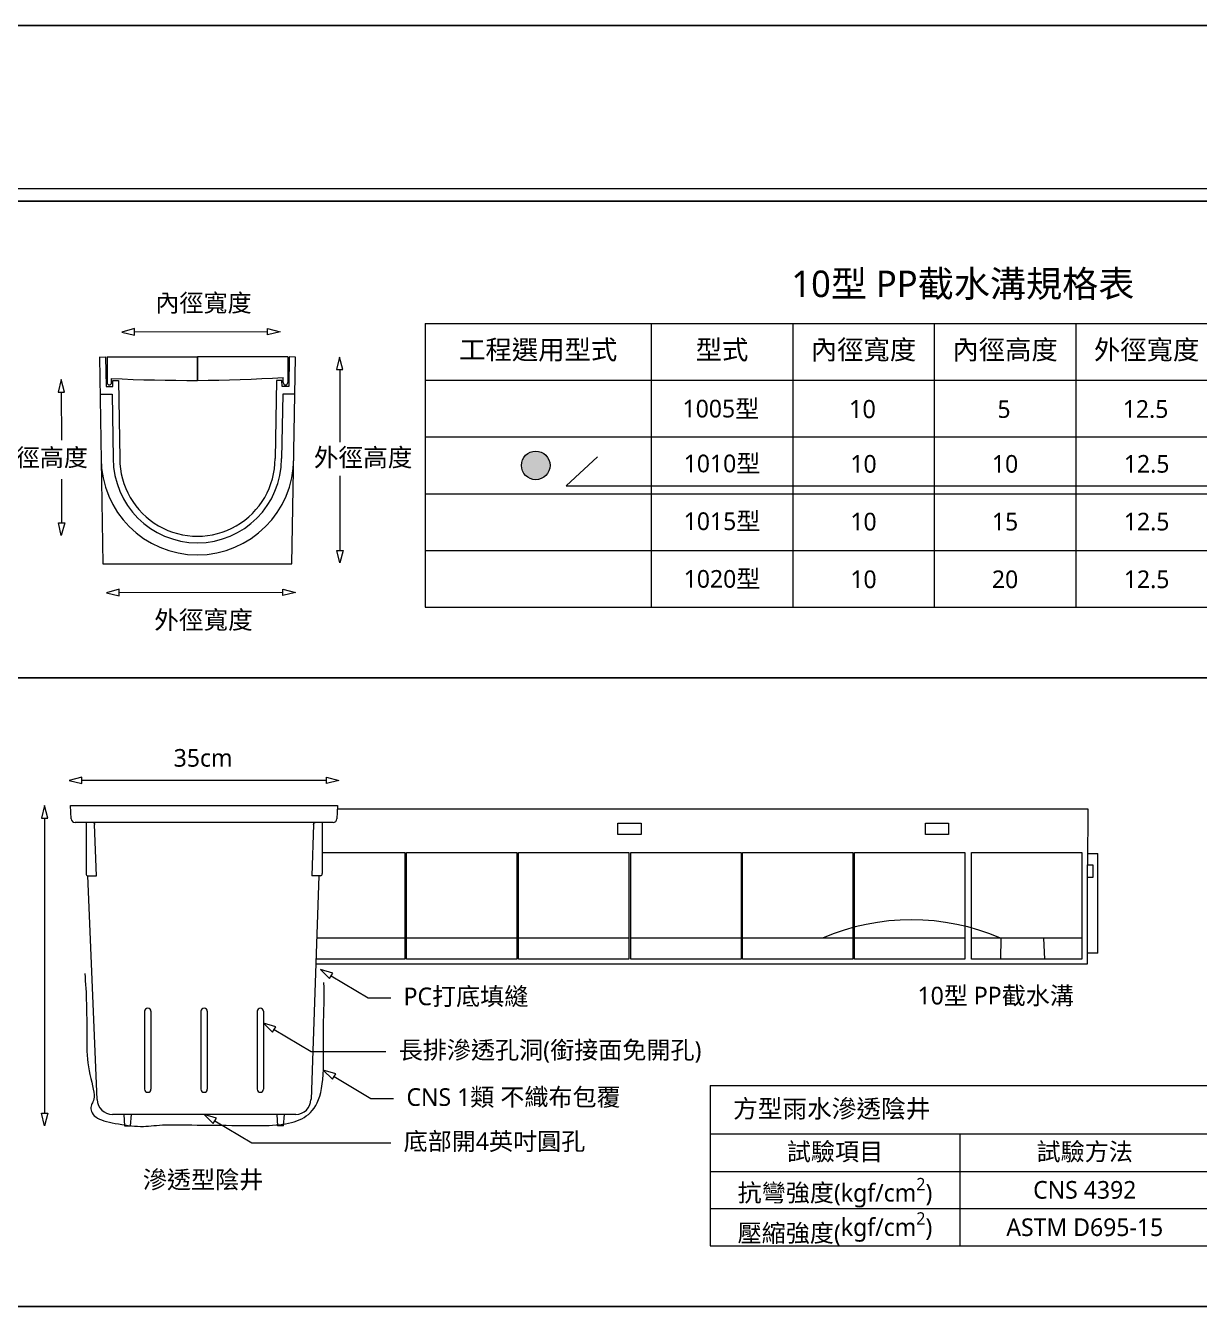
# Model space of a CAD drawing. Header units: millimetres. Extents: x 4267 to 8467, y 166 to 3136.
# Drawn here: x 6294 to 7624, y 1685 to 3136 of the extents above; entities that cross this region are included whole.
import ezdxf

# ---------------------------------------------------------------- set-up
doc = ezdxf.new("R2010")
doc.units = ezdxf.units.MM
doc.styles.add('微軟正黑體', font='Microsoft JhengHei.ttf')

msp = doc.modelspace()

# ---------------------------------------------------------------- hatches: boundary and pattern name
at = {"lineweight": 5}
h = msp.add_hatch(color=256, dxfattribs=at)
h.dxf.hatch_style = 1
h.paths.add_polyline_path([(6888.6, 2637.5, 1), (6856.2, 2637.5, 1)])

# ---------------------------------------------------------------- linework, layer by layer
for p, q in [((4266.8, 3135.5, 163.2), (8466.8, 3135.5, 163.2)), ((6058.1, 2396.8, 163.2), (8279.8, 2396.8, 163.2)), ((6058.1, 1685.2, 163.2), (8279.8, 1685.2, 163.2))]:
    msp.add_line(p, q)
at = {"color": 4, "lineweight": 5}
msp.add_line((8294, 2950.9, 163.2), (4439.6, 2950.9, 163.2), dxfattribs=at)
at = {"lineweight": 5}
for p, q in [((4453.8, 2936.7, 163.2), (8279.8, 2936.7, 163.2)), ((8279.8, 2936.7, 163.2), (4453.8, 2936.7, 163.2)), ((6417.8, 2788.8, -163.2), (6568.5, 2789, -163.2)), ((6747.2, 2798.3), (7965.5, 2798.3)), ((6747.2, 2798.3), (6747.2, 2477)), ((7003.3, 2798.3), (7003.3, 2477)), ((7163.7, 2798.3), (7163.7, 2477)), ((7324, 2798.3), (7324, 2477)), ((7484.4, 2798.3), (7484.4, 2477)), ((6377.9, 2760.2, -163.2), (6385, 2760.3, -163.2)), ((6378, 2760.2, -163.2), (6382, 2526.2, -163.2)), ((6385, 2760.3, -163.2), (6385.6, 2726.8, -163.2)), ((6386.7, 2760.3, -163.2), (6386.7, 2731.3, -163.2)), ((6386.7, 2760.3, -163.2), (6489.1, 2760.3, -163.2)), ((6591.5, 2760.3, -163.2), (6489.1, 2760.3, -163.2)), ((6591.5, 2760.3, -163.2), (6591.5, 2731.3, -163.2)), ((6593.2, 2760.3, -163.2), (6592.6, 2726.8, -163.2)), ((6600.2, 2760.2, -163.2), (6593.2, 2760.3, -163.2)), ((6596.1, 2526.2, -163.2), (6600.2, 2760.2, -163.2)), ((6650.3, 2746, -163.2), (6650.4, 2663.9, -163.2)), ((6385.6, 2726.8, -163.2), (6393.2, 2726.8, -163.2)), ((6391.9, 2731.3, -163.2), (6391.9, 2736, -163.2)), ((6393.2, 2726.8, -163.2), (6393.3, 2733.8, -163.2)), ((6393.3, 2733.8, -163.2), (6399.5, 2733.8, -163.2)), ((6399.5, 2733.8, -163.2), (6401.1, 2645.3, -163.2)), ((6578.6, 2733.8, -163.2), (6577.1, 2645.3, -163.2)), ((6584.8, 2733.8, -163.2), (6578.6, 2733.8, -163.2)), ((6585, 2726.8, -163.2), (6584.8, 2733.8, -163.2)), ((6592.6, 2726.8, -163.2), (6585, 2726.8, -163.2)), ((6586.3, 2731.3, -163.2), (6586.3, 2737.1, -163.2)), ((6747.2, 2734.1), (7965.5, 2734.1)), ((6334.9, 2720.5, -163.2), (6335, 2666.2, -163.2)), ((6378.7, 2718.1, -163.2), (6392.4, 2718.1, -163.2)), ((6392.4, 2718.1, -163.2), (6393.7, 2645.3, -163.2)), ((6585.7, 2718.1, -163.2), (6584.4, 2645.3, -163.2)), ((6599.5, 2718.1, -163.2), (6585.7, 2718.1, -163.2)), ((6747.2, 2669.8), (7965.5, 2669.8)), ((6650.4, 2625.8, -163.2), (6650.6, 2541.3, -163.2)), ((6335.1, 2622, -163.2), (6335.2, 2572.4, -163.2)), ((6747.2, 2605.5), (7965.5, 2605.5)), ((6747.2, 2541.3), (7965.5, 2541.3)), ((6382, 2526.2, -163.2), (6596.1, 2526.2, -163.2)), ((6400.3, 2493.6, -163.2), (6586, 2493.9, -163.2)), ((6747.2, 2477), (7965.5, 2477)), ((6358.1, 2280.9), (6635.2, 2280.9)), ((6647.7, 2248.7), (7497.8, 2248.7)), ((7497.8, 2248.7), (7497.6, 2185.2)), ((6315.9, 2238), (6315.9, 1903.8)), ((7497.8, 2197.9), (7509.5, 2197.9)), ((7509.3, 2085.1), (7509.5, 2197.9)), ((7503.6, 2185.2), (7503.6, 2170.7)), ((7497.5, 2072.9), (7497.7, 2170.7)), ((6724, 2130.8), (6724, 2078.3)), ((6726, 2078.3), (6726, 2130.8)), ((6851.2, 2130.8), (6851.2, 2078.3)), ((6852.9, 2078.3), (6852.9, 2130.8)), ((6978.1, 2130.8), (6978.1, 2078.3)), ((6980, 2078.3), (6980, 2130.8)), ((7105.2, 2130.8), (7105.2, 2078.3)), ((7106.6, 2078.3), (7106.6, 2130.8)), ((7231.8, 2130.8), (7231.8, 2078.3)), ((7233.7, 2078.3), (7233.7, 2130.8)), ((7358.8, 2130.8), (7358.8, 2078.3)), ((7366, 2078.3), (7366, 2130.8)), ((7491.2, 2130.8), (7491.2, 2078.3)), ((6724, 2102), (6624.2, 2102)), ((6851.2, 2102), (6726, 2102)), ((6978.1, 2102), (6852.9, 2102)), ((7105.2, 2102), (6980, 2102)), ((7231.8, 2102), (7106.6, 2102)), ((7358.8, 2102), (7233.7, 2102)), ((7491.2, 2102), (7366, 2102)), ((7399.5, 2102), (7399, 2078.3)), ((7447.6, 2102), (7448.8, 2078.3)), ((6724, 2078.3), (6623.3, 2078.3)), ((6851.2, 2078.3), (6726, 2078.3)), ((6978.1, 2078.3), (6852.9, 2078.3)), ((7105.2, 2078.3), (6980, 2078.3)), ((7231.8, 2078.3), (7106.6, 2078.3)), ((7358.8, 2078.3), (7233.7, 2078.3)), ((7491.2, 2078.3), (7366, 2078.3)), ((7509.3, 2085.1), (7497.5, 2085.2)), ((6623.1, 2072.9), (7497.5, 2072.9)), ((6640.6, 2059.4), (6640.6, 2059.4)), ((6640.6, 2059.4), (6682.4, 2034.5)), ((6682.4, 2034.5), (6708.1, 2034.5)), ((6429.3, 2019.3), (6429.3, 1931.2)), ((6436.5, 2019.3), (6436.5, 1931.2)), ((6493.1, 2019.3), (6493.1, 1931.2)), ((6500.2, 2019.3), (6500.2, 1931.2)), ((6556.8, 2019.3), (6556.8, 1931.2)), ((6564, 2019.3), (6564, 1931.2)), ((6576.2, 1998.7), (6576.2, 1998.7)), ((6576.2, 1998.7), (6618, 1973.8)), ((6618, 1973.8), (6702.5, 1973.8)), ((6643.9, 1945.4), (6685.7, 1920.5)), ((6640.6, 1940), (6640.6, 1940)), ((7070, 1935.2), (7918.9, 1935.2)), ((7070, 1935.2), (7070, 1753.6)), ((6685.7, 1920.5), (6711.4, 1920.5)), ((6508.9, 1895.3), (6508.9, 1895.3)), ((6508.9, 1895.3), (6550.7, 1870.4)), ((7070, 1880.4), (7918.9, 1880.4)), ((7353, 1880.4), (7353, 1753.6)), ((6550.7, 1870.4), (6708.1, 1870.4)), ((7070, 1838.1), (7918.9, 1838.1)), ((7070, 1795.9), (7918.9, 1795.9)), ((7070, 1753.6), (7918.9, 1753.6))]:
    msp.add_line(p, q, dxfattribs=at)
at = {"color": 240, "lineweight": 5, "true_color": 0xed1f24}
for p, q in [((6942.3, 2647.4, -163.2), (6906.9, 2614.4, -163.2)), ((6906.9, 2614.4, -163.2), (8184.9, 2614.4, -163.2))]:
    msp.add_line(p, q, dxfattribs=at)
at = {"color": 7, "linetype": 'Continuous', "lineweight": 5}
for p, q in [((6345.4, 2252.2), (6647.9, 2252.2)), ((6346.2, 2237.3), (6345.4, 2252.2)), ((6647.9, 2252.2), (6647.1, 2237.3)), ((6642.8, 2233.2), (6350.5, 2233.2)), ((6362.9, 2233.2), (6362.9, 2175.3)), ((6374.6, 2172.7), (6372.6, 2230.7)), ((6620.7, 2230.7), (6618.7, 2172.7)), ((6630.4, 2233.2), (6630.4, 2175.3)), ((6364.8, 2172.7), (6374.6, 2172.7)), ((6375.5, 1919.3), (6364.8, 2172.7)), ((6626.6, 2172.7), (6617.8, 1919.3)), ((6628.5, 2172.7), (6618.7, 2172.7)), ((6600.5, 1902.6), (6392.8, 1902.6)), ((6405.6, 1902.6), (6406.5, 1889.6)), ((6413.4, 1889.6), (6414.3, 1902.6)), ((6579, 1902.6), (6579.9, 1889.6)), ((6586.8, 1889.6), (6587.7, 1902.6)), ((6406.5, 1889.6), (6413.4, 1889.6)), ((6586.8, 1889.6), (6579.9, 1889.6))]:
    msp.add_line(p, q, dxfattribs=at)
at = {"lineweight": 5, "elevation": -163.2}
for points in [[(6403.6, 2788.5), (6417.8, 2785.1), (6417.8, 2792.4)], [(6582.7, 2788.8), (6568.5, 2785.4), (6568.5, 2792.7)], [(6489.1, 2760.3), (6489.2, 2760.3), (6489.2, 2733.8), (6489.1, 2733.8)], [(6650, 2760.2), (6646.7, 2746), (6653.9, 2746)], [(6334.7, 2734.7), (6331.3, 2720.5), (6338.6, 2720.5)], [(6334.9, 2558.2), (6331.6, 2572.4), (6338.8, 2572.4)], [(6650.3, 2527.1), (6646.9, 2541.3), (6654.2, 2541.3)], [(6386.1, 2493.3), (6400.3, 2490), (6400.3, 2497.2)], [(6600.2, 2493.6), (6586, 2490.2), (6586, 2497.5)]]:
    msp.add_lwpolyline(points, close=True, dxfattribs=at)
at = {"lineweight": 5}
for points in [[(6343.9, 2280.7), (6358.1, 2277.3), (6358.1, 2284.6)], [(6649.4, 2280.7), (6635.2, 2277.3), (6635.2, 2284.6)], [(6315.7, 2252.2), (6312.3, 2238), (6319.6, 2238)], [(6965.6, 2232.2), (6991.9, 2232.2), (6991.9, 2219.4), (6965.6, 2219.4)], [(7313.9, 2232.2), (7340.2, 2232.2), (7340.2, 2219.4), (7313.9, 2219.4)], [(6628.4, 2066.7), (6638.7, 2056.3), (6642.5, 2062.5)], [(6564, 2006), (6574.2, 1995.6), (6578.1, 2001.8)], [(6631.7, 1952.7), (6642, 1942.3), (6645.8, 1948.5)], [(6315.7, 1889.6), (6312.3, 1903.8), (6319.6, 1903.8)], [(6496.7, 1902.6), (6506.9, 1892.2), (6510.8, 1898.4)]]:
    msp.add_lwpolyline(points, close=True, dxfattribs=at)
for points in [[(6630.4, 2199), (6724, 2199), (6724, 2130.8)], [(6726, 2130.8), (6726, 2199), (6851.2, 2199), (6851.2, 2130.8)], [(6852.9, 2130.8), (6852.9, 2199), (6978.1, 2199), (6978.1, 2130.8)], [(6980, 2130.8), (6980, 2199), (7105.2, 2199), (7105.2, 2130.8)], [(7106.6, 2130.8), (7106.6, 2199), (7231.8, 2199), (7231.8, 2130.8)], [(7233.7, 2130.8), (7233.7, 2199), (7358.8, 2199), (7358.8, 2130.8)], [(7366, 2130.8), (7366, 2199), (7491.2, 2199), (7491.2, 2130.8)], [(7503.6, 2170.7), (7497.6, 2170.7), (7497.6, 2185.2), (7503.6, 2185.2)]]:
    msp.add_lwpolyline(points, dxfattribs=at)
msp.add_circle((6872.4, 2637.5), 16.2, dxfattribs=at)
for centre, radius, start, end in [((6389.3, 2731.3, -163.2), 2.59, 180, 0), ((6479.6, 4466.8, -163.2), 1733, 267.0983, 273.5293), ((6588.9, 2731.3, -163.2), 2.59, 180, 0), ((6489.1, 2645.3, -163.2), 109.1, 180, 0), ((6489.1, 2645.3, -163.2), 95.4, 180, 0), ((6489.1, 2645.3, -163.2), 88, 179.9894, 0), ((7298.2, 1869.5), 253.5, 66.5269, 113.4731), ((6432.9, 2019.3), 3.58, 0, 180), ((6496.7, 2019.3), 3.58, 0, 180), ((6560.4, 2019.3), 3.58, 0, 180), ((6432.9, 1931.2), 3.58, 180, 0), ((6496.7, 1931.2), 3.58, 180, 0), ((6560.4, 1931.2), 3.58, 180, 0)]:
    msp.add_arc(centre, radius, start, end, dxfattribs=at)
at = {"color": 7, "linetype": 'Continuous', "lineweight": 5}
for centre, radius, start, end in [((6350.5, 2237.5), 4.32, 183, 270), ((6642.8, 2237.5), 4.32, 270, 357), ((6365.2, 2174.9), 2.31, 171.9505, 258.5782), ((6628.1, 2174.9), 2.31, 281.4218, 8.0495), ((6392.8, 1919.9), 17.3, 182, 270), ((6600.5, 1919.9), 17.3, 270, 358)]:
    msp.add_arc(centre, radius, start, end, dxfattribs=at)
for points in [[(6370.8, 2233.2), (6370.9, 2233.2), (6371, 2233.1), (6371.2, 2233.1), (6371.3, 2233), (6371.5, 2232.9), (6371.7, 2232.8), (6371.8, 2232.7), (6371.9, 2232.6), (6372.1, 2232.3), (6372.2, 2232.2), (6372.3, 2231.9), (6372.4, 2231.8), (6372.5, 2231.4), (6372.6, 2231), (6372.6, 2230.7)], [(6620.7, 2230.7), (6620.7, 2230.9), (6620.7, 2231), (6620.8, 2231.3), (6620.8, 2231.5), (6620.9, 2231.8), (6621, 2231.9), (6621.1, 2232.2), (6621.2, 2232.3), (6621.4, 2232.6), (6621.5, 2232.7), (6621.7, 2232.8), (6621.8, 2232.9), (6622.1, 2233.1), (6622.3, 2233.2), (6622.5, 2233.2)]]:
    msp.add_open_spline(points, degree=3, knots=[0, 0, 0, 0, 0.125, 0.125, 0.25, 0.25, 0.375, 0.375, 0.5, 0.5, 0.625, 0.625, 0.75, 0.75, 1, 1, 1, 1], dxfattribs=at)
at = {"lineweight": 5}
msp.add_open_spline([(6361.4, 2062.3, -163.2), (6363.5, 2040.2, -163.2), (6363.9, 1989.2, -163.2), (6363.5, 1957.6, -163.2), (6375.5, 1919.3), (6366.3, 1913.6, -163.2), (6370.5, 1898.1, -163.2), (6394.8, 1892.2, -163.2), (6426.8, 1887.6, -163.2), (6446.2, 1891.5, -163.2), (6485.6, 1890.4, -163.2), (6544.3, 1890.1, -163.2), (6579.9, 1889.6), (6605.5, 1895, -163.2), (6624.9, 1909, -163.2), (6633.7, 1944.2, -163.2), (6630.5, 2001.5, -163.2), (6633.7, 2037, -163.2), (6632.3, 2051.8, -163.2)], degree=3, dxfattribs=at)

# ---------------------------------------------------------------- texts
at = {"lineweight": 5, "style": '微軟正黑體'}
for s, insert, char_height, width, attachment_point in [('10型 PP截水溝規格表', (7356.4, 2841.5), 30, 1203.743, 5), ('內徑寬度', (6496, 2820.4, -163.2), 20, 300.016, 5), ('工程選用型式', (6875.2, 2767.3), 21.89, 241.471, 5), ('型式', (7083.5, 2767.3), 21.89, 145.784, 5), ('內徑寬度', (7243.8, 2767.3), 21.89, 145.784, 5), ('內徑高度', (7404.2, 2767.3), 21.89, 145.784, 5), ('外徑寬度', (7564.6, 2767.3), 21.89, 145.784, 5), ('1005型', (7082.2, 2701.2), 20, 145.784, 5), ('10', (7242.6, 2701.2), 20.48, 145.784, 5), ('5', (7403, 2701.2), 20, 145.784, 5), ('12.5', (7563.4, 2701.2), 20, 145.784, 5), ('內徑高度', (6310.5, 2645.4, -163.2), 20, 300.016, 5), ('外徑高度', (6676.8, 2645.4, -163.2), 20.48, 300.016, 5), ('1010型', (7083.5, 2639.1), 20, 145.784, 5), ('10', (7243.8, 2639.1), 20, 145.784, 5), ('10', (7404.2, 2639.1), 20, 145.784, 5), ('12.5', (7564.6, 2639.1), 20, 145.784, 5), ('1015型', (7083.5, 2573.7), 20, 145.784, 5), ('10', (7243.8, 2573.7), 20, 145.784, 5), ('15', (7404.2, 2573.7), 20, 145.784, 5), ('12.5', (7564.6, 2573.7), 20, 145.784, 5), ('1020型', (7083.5, 2508.4), 20, 145.784, 5), ('10', (7243.8, 2508.4), 20, 145.784, 5), ('20', (7404.2, 2508.4), 20, 145.784, 5), ('12.5', (7564.6, 2508.4), 20, 145.784, 5), ('外徑寬度', (6496, 2461.5, -163.2), 20.48, 300.016, 5), ('35cm', (6495.5, 2306.2), 20, 300.016, 5), ('10型 PP截水溝', (7393.6, 2036), 20, 300.016, 5), ('方型雨水滲透陰井', (7096.1, 1907.8), 20.48, 215.175, 4), ('試驗項目', (7211.5, 1859.3), 20, 278.28, 5), ('試驗方法', (7494.5, 1859.3), 20, 278.28, 5), ('\\A1;抗彎強度(kgf/cm{\\H0.7x;\\S2^ ;})', (7211.5, 1813.9), 20, 278.28, 5), ('CNS 4392', (7494.5, 1817), 20, 278.28, 5), ('壓縮強度({\\A1;kgf/cm\\H0.7x;\\S2^ ;\\H1.42857x;)}', (7211.5, 1771.6), 20, 278.28, 5), ('\\A1;ASTM D695-15', (7494.5, 1774.7), 20, 278.28, 5)]:
    msp.add_mtext(s, dxfattribs=dict(at, insert=insert, char_height=char_height, width=width, attachment_point=attachment_point))
at = {"lineweight": 5, "char_height": 20, "attachment_point": 1, "style": '微軟正黑體'}
for s, width, gutter_width, insert in [('PC打底填縫', 141.914, 15.8, (6722.7, 2046.2)), ('長排滲透孔洞(銜接面免開孔)', 351.223, 15.8, (6717.2, 1985.5)), ('CNS 1類 不織布包覆', 239.735, 15.8, (6726, 1932.2)), ('底部開4英吋圓孔', 315.447, 15.8, (6722.7, 1882.1)), ('滲透型陰井', 130.775, 17.9, (6427.3, 1838.7))]:
    msp.add_mtext_dynamic_manual_height_columns(s, width=width, gutter_width=gutter_width, heights=[0], dxfattribs=dict(at, insert=insert))

doc.saveas('drawing.dxf')
